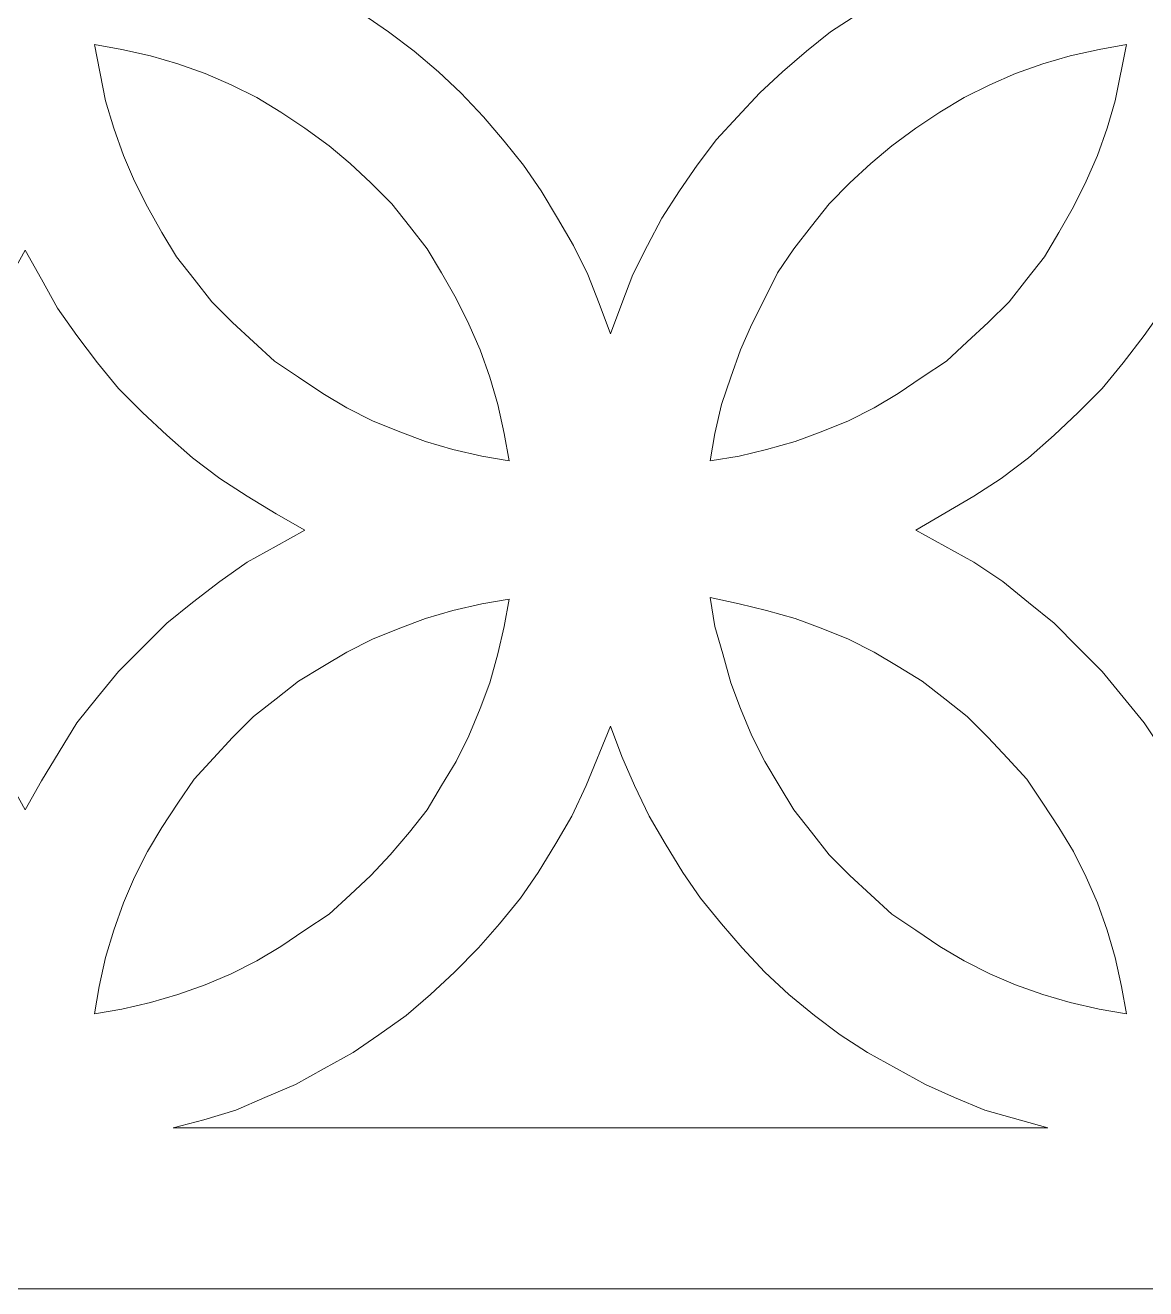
# Model space of a CAD drawing. Header units: centimetres. Extents: x -11.2 to 10.9, y -12.4 to 12.4.
# Drawn here: x 6.078 to 7.821, y 6.355 to 8.32 of the extents above; entities that cross this region are included whole.
import ezdxf

# ---------------------------------------------------------------- set-up
doc = ezdxf.new("R2010")
doc.units = ezdxf.units.CM
doc.header["$MEASUREMENT"] = 0
doc.layers.add('Camada 1', color=7, linetype='Continuous')

msp = doc.modelspace()

# ---------------------------------------------------------------- linework, layer by layer
at = {"layer": 'Camada 1', "color": 175, "lineweight": 9}
for points, knots in [([(3.07812, 12.35502), (3.07812, 12.35502), (9.07813, 12.35502), (9.07813, 12.35502), (9.07813, 12.35502), (9.07813, 12.35502), (9.07813, 6.35501), (9.07813, 6.35501), (9.07813, 6.35501), (9.07813, 6.35501), (3.07812, 6.35501), (3.07812, 6.35501), (3.07812, 6.35501), (3.07812, 6.35501), (3.07812, 12.35502), (3.07812, 12.35502)], [0, 0, 0, 0, 0.2, 0.2, 0.2, 0.2, 0.4, 0.4, 0.4, 0.4, 0.6, 0.6, 0.6, 0.6, 1, 1, 1, 1]), ([(6.98813, 9.05253), (6.98813, 9.05253), (7.00563, 9.00505), (7.00563, 9.00505), (7.00563, 9.00505), (7.00563, 9.00505), (7.02313, 8.96003), (7.02313, 8.96003), (7.02313, 8.96003), (7.02313, 8.96003), (7.04564, 8.91502), (7.04564, 8.91502), (7.04564, 8.91502), (7.04564, 8.91502), (7.06814, 8.87254), (7.06814, 8.87254), (7.06814, 8.87254), (7.06814, 8.87254), (7.09562, 8.83003), (7.09562, 8.83003), (7.09562, 8.83003), (7.09562, 8.83003), (7.12314, 8.79003), (7.12314, 8.79003), (7.12314, 8.79003), (7.12314, 8.79003), (7.15313, 8.75002), (7.15313, 8.75002), (7.15313, 8.75002), (7.15313, 8.75002), (7.18565, 8.71252), (7.18565, 8.71252), (7.18565, 8.71252), (7.18565, 8.71252), (7.22065, 8.67753), (7.22065, 8.67753), (7.22065, 8.67753), (7.22065, 8.67753), (7.25564, 8.64253), (7.25564, 8.64253), (7.25564, 8.64253), (7.25564, 8.64253), (7.29314, 8.61255), (7.29314, 8.61255), (7.29314, 8.61255), (7.29314, 8.61255), (7.33064, 8.58252), (7.33064, 8.58252), (7.33064, 8.58252), (7.33064, 8.58252), (7.37312, 8.55254), (7.37312, 8.55254), (7.37312, 8.55254), (7.37312, 8.55254), (7.41312, 8.52753), (7.41312, 8.52753), (7.41312, 8.52753), (7.41312, 8.52753), (7.45814, 8.50251), (7.45814, 8.50251), (7.45814, 8.50251), (7.45814, 8.50251), (7.50065, 8.48251), (7.50065, 8.48251), (7.50065, 8.48251), (7.50065, 8.48251), (7.59315, 8.44505), (7.59315, 8.44505), (7.59315, 8.44505), (7.59315, 8.44505), (7.54813, 8.43002), (7.54813, 8.43002), (7.54813, 8.43002), (7.54813, 8.43002), (7.50315, 8.41002), (7.50315, 8.41002), (7.50315, 8.41002), (7.50315, 8.41002), (7.45814, 8.38754), (7.45814, 8.38754), (7.45814, 8.38754), (7.45814, 8.38754), (7.41312, 8.36504), (7.41312, 8.36504), (7.41312, 8.36504), (7.41312, 8.36504), (7.37312, 8.33752), (7.37312, 8.33752), (7.37312, 8.33752), (7.37312, 8.33752), (7.33064, 8.31004), (7.33064, 8.31004), (7.33064, 8.31004), (7.33064, 8.31004), (7.29314, 8.28002), (7.29314, 8.28002), (7.29314, 8.28002), (7.29314, 8.28002), (7.25564, 8.24753), (7.25564, 8.24753), (7.25564, 8.24753), (7.25564, 8.24753), (7.22065, 8.21504), (7.22065, 8.21504), (7.22065, 8.21504), (7.22065, 8.21504), (7.18565, 8.17753), (7.18565, 8.17753), (7.18565, 8.17753), (7.18565, 8.17753), (7.15313, 8.14254), (7.15313, 8.14254), (7.15313, 8.14254), (7.15313, 8.14254), (7.12314, 8.10253), (7.12314, 8.10253), (7.12314, 8.10253), (7.12314, 8.10253), (7.09562, 8.06253), (7.09562, 8.06253), (7.09562, 8.06253), (7.09562, 8.06253), (7.06814, 8.02002), (7.06814, 8.02002), (7.06814, 8.02002), (7.06814, 8.02002), (7.04564, 7.97755), (7.04564, 7.97755), (7.04564, 7.97755), (7.04564, 7.97755), (7.02313, 7.93253), (7.02313, 7.93253), (7.02313, 7.93253), (7.02313, 7.93253), (7.00563, 7.88752), (7.00563, 7.88752), (7.00563, 7.88752), (7.00563, 7.88752), (6.98813, 7.84003), (6.98813, 7.84003), (6.98813, 7.84003), (6.98813, 7.84003), (6.97063, 7.88752), (6.97063, 7.88752), (6.97063, 7.88752), (6.97063, 7.88752), (6.95314, 7.93253), (6.95314, 7.93253), (6.95314, 7.93253), (6.95314, 7.93253), (6.93063, 7.97755), (6.93063, 7.97755), (6.93063, 7.97755), (6.93063, 7.97755), (6.90562, 8.02002), (6.90562, 8.02002), (6.90562, 8.02002), (6.90562, 8.02002), (6.88064, 8.06253), (6.88064, 8.06253), (6.88064, 8.06253), (6.88064, 8.06253), (6.85316, 8.10253), (6.85316, 8.10253), (6.85316, 8.10253), (6.85316, 8.10253), (6.82314, 8.14003), (6.82314, 8.14003), (6.82314, 8.14003), (6.82314, 8.14003), (6.79065, 8.17753), (6.79065, 8.17753), (6.79065, 8.17753), (6.79065, 8.17753), (6.75562, 8.21504), (6.75562, 8.21504), (6.75562, 8.21504), (6.75562, 8.21504), (6.72062, 8.24753), (6.72062, 8.24753), (6.72062, 8.24753), (6.72062, 8.24753), (6.68312, 8.28002), (6.68312, 8.28002), (6.68312, 8.28002), (6.68312, 8.28002), (6.64315, 8.31004), (6.64315, 8.31004), (6.64315, 8.31004), (6.64315, 8.31004), (6.60315, 8.33752), (6.60315, 8.33752), (6.60315, 8.33752), (6.60315, 8.33752), (6.56064, 8.36504), (6.56064, 8.36504), (6.56064, 8.36504), (6.56064, 8.36504), (6.51813, 8.38754), (6.51813, 8.38754), (6.51813, 8.38754), (6.51813, 8.38754), (6.47315, 8.41002), (6.47315, 8.41002), (6.47315, 8.41002), (6.47315, 8.41002), (6.42813, 8.43002), (6.42813, 8.43002), (6.42813, 8.43002), (6.42813, 8.43002), (6.38315, 8.44505), (6.38315, 8.44505), (6.38315, 8.44505), (6.38315, 8.44505), (6.42813, 8.46251), (6.42813, 8.46251), (6.42813, 8.46251), (6.42813, 8.46251), (6.47315, 8.48251), (6.47315, 8.48251), (6.47315, 8.48251), (6.47315, 8.48251), (6.51813, 8.50251), (6.51813, 8.50251), (6.51813, 8.50251), (6.51813, 8.50251), (6.56314, 8.52753), (6.56314, 8.52753), (6.56314, 8.52753), (6.56314, 8.52753), (6.60315, 8.55254), (6.60315, 8.55254), (6.60315, 8.55254), (6.60315, 8.55254), (6.64566, 8.58252), (6.64566, 8.58252), (6.64566, 8.58252), (6.64566, 8.58252), (6.68312, 8.61255), (6.68312, 8.61255), (6.68312, 8.61255), (6.68312, 8.61255), (6.72062, 8.64253), (6.72062, 8.64253), (6.72062, 8.64253), (6.72062, 8.64253), (6.75562, 8.67753), (6.75562, 8.67753), (6.75562, 8.67753), (6.75562, 8.67753), (6.79065, 8.71252), (6.79065, 8.71252), (6.79065, 8.71252), (6.79065, 8.71252), (6.82314, 8.75002), (6.82314, 8.75002), (6.82314, 8.75002), (6.82314, 8.75002), (6.85316, 8.79003), (6.85316, 8.79003), (6.85316, 8.79003), (6.85316, 8.79003), (6.88064, 8.83003), (6.88064, 8.83003), (6.88064, 8.83003), (6.88064, 8.83003), (6.90562, 8.87254), (6.90562, 8.87254), (6.90562, 8.87254), (6.90562, 8.87254), (6.93063, 8.91502), (6.93063, 8.91502), (6.93063, 8.91502), (6.93063, 8.91502), (6.95314, 8.96003), (6.95314, 8.96003), (6.95314, 8.96003), (6.95314, 8.96003), (6.98813, 9.05253), (6.98813, 9.05253)], [0, 0, 0, 0, 0.0140845, 0.0140845, 0.0140845, 0.0140845, 0.028169, 0.028169, 0.028169, 0.028169, 0.0422535, 0.0422535, 0.0422535, 0.0422535, 0.056338, 0.056338, 0.056338, 0.056338, 0.0704225, 0.0704225, 0.0704225, 0.0704225, 0.084507, 0.084507, 0.084507, 0.084507, 0.0985915, 0.0985915, 0.0985915, 0.0985915, 0.1126761, 0.1126761, 0.1126761, 0.1126761, 0.1267606, 0.1267606, 0.1267606, 0.1267606, 0.1408451, 0.1408451, 0.1408451, 0.1408451, 0.1549296, 0.1549296, 0.1549296, 0.1549296, 0.1690141, 0.1690141, 0.1690141, 0.1690141, 0.1830986, 0.1830986, 0.1830986, 0.1830986, 0.1971831, 0.1971831, 0.1971831, 0.1971831, 0.2112676, 0.2112676, 0.2112676, 0.2112676, 0.2253521, 0.2253521, 0.2253521, 0.2253521, 0.2394366, 0.2394366, 0.2394366, 0.2394366, 0.2535211, 0.2535211, 0.2535211, 0.2535211, 0.2676056, 0.2676056, 0.2676056, 0.2676056, 0.2816901, 0.2816901, 0.2816901, 0.2816901, 0.2957746, 0.2957746, 0.2957746, 0.2957746, 0.3098592, 0.3098592, 0.3098592, 0.3098592, 0.3239437, 0.3239437, 0.3239437, 0.3239437, 0.3380282, 0.3380282, 0.3380282, 0.3380282, 0.3521127, 0.3521127, 0.3521127, 0.3521127, 0.3661972, 0.3661972, 0.3661972, 0.3661972, 0.3802817, 0.3802817, 0.3802817, 0.3802817, 0.3943662, 0.3943662, 0.3943662, 0.3943662, 0.4084507, 0.4084507, 0.4084507, 0.4084507, 0.4225352, 0.4225352, 0.4225352, 0.4225352, 0.4366197, 0.4366197, 0.4366197, 0.4366197, 0.4507042, 0.4507042, 0.4507042, 0.4507042, 0.4647887, 0.4647887, 0.4647887, 0.4647887, 0.4788732, 0.4788732, 0.4788732, 0.4788732, 0.4929577, 0.4929577, 0.4929577, 0.4929577, 0.5070423, 0.5070423, 0.5070423, 0.5070423, 0.5211268, 0.5211268, 0.5211268, 0.5211268, 0.5352113, 0.5352113, 0.5352113, 0.5352113, 0.5492958, 0.5492958, 0.5492958, 0.5492958, 0.5633803, 0.5633803, 0.5633803, 0.5633803, 0.5774648, 0.5774648, 0.5774648, 0.5774648, 0.5915493, 0.5915493, 0.5915493, 0.5915493, 0.6056338, 0.6056338, 0.6056338, 0.6056338, 0.6197183, 0.6197183, 0.6197183, 0.6197183, 0.6338028, 0.6338028, 0.6338028, 0.6338028, 0.6478873, 0.6478873, 0.6478873, 0.6478873, 0.6619718, 0.6619718, 0.6619718, 0.6619718, 0.6760563, 0.6760563, 0.6760563, 0.6760563, 0.6901408, 0.6901408, 0.6901408, 0.6901408, 0.7042254, 0.7042254, 0.7042254, 0.7042254, 0.7183099, 0.7183099, 0.7183099, 0.7183099, 0.7323944, 0.7323944, 0.7323944, 0.7323944, 0.7464789, 0.7464789, 0.7464789, 0.7464789, 0.7605634, 0.7605634, 0.7605634, 0.7605634, 0.7746479, 0.7746479, 0.7746479, 0.7746479, 0.7887324, 0.7887324, 0.7887324, 0.7887324, 0.8028169, 0.8028169, 0.8028169, 0.8028169, 0.8169014, 0.8169014, 0.8169014, 0.8169014, 0.8309859, 0.8309859, 0.8309859, 0.8309859, 0.8450704, 0.8450704, 0.8450704, 0.8450704, 0.8591549, 0.8591549, 0.8591549, 0.8591549, 0.8732394, 0.8732394, 0.8732394, 0.8732394, 0.8873239, 0.8873239, 0.8873239, 0.8873239, 0.9014085, 0.9014085, 0.9014085, 0.9014085, 0.915493, 0.915493, 0.915493, 0.915493, 0.9295775, 0.9295775, 0.9295775, 0.9295775, 0.943662, 0.943662, 0.943662, 0.943662, 0.9577465, 0.9577465, 0.9577465, 0.9577465, 0.971831, 0.971831, 0.971831, 0.971831, 1, 1, 1, 1]), ([(6.83065, 7.64255), (6.83065, 7.64255), (6.78814, 7.65003), (6.78814, 7.65003), (6.78814, 7.65003), (6.78814, 7.65003), (6.74313, 7.66005), (6.74313, 7.66005), (6.74313, 7.66005), (6.74313, 7.66005), (6.70065, 7.67253), (6.70065, 7.67253), (6.70065, 7.67253), (6.70065, 7.67253), (6.66065, 7.68753), (6.66065, 7.68753), (6.66065, 7.68753), (6.66065, 7.68753), (6.61814, 7.70502), (6.61814, 7.70502), (6.61814, 7.70502), (6.61814, 7.70502), (6.57813, 7.72503), (6.57813, 7.72503), (6.57813, 7.72503), (6.57813, 7.72503), (6.54063, 7.74753), (6.54063, 7.74753), (6.54063, 7.74753), (6.54063, 7.74753), (6.50313, 7.77255), (6.50313, 7.77255), (6.50313, 7.77255), (6.50313, 7.77255), (6.46563, 7.79752), (6.46563, 7.79752), (6.46563, 7.79752), (6.46563, 7.79752), (6.43314, 7.82751), (6.43314, 7.82751), (6.43314, 7.82751), (6.43314, 7.82751), (6.40065, 7.85753), (6.40065, 7.85753), (6.40065, 7.85753), (6.40065, 7.85753), (6.36816, 7.89002), (6.36816, 7.89002), (6.36816, 7.89002), (6.36816, 7.89002), (6.34064, 7.92502), (6.34064, 7.92502), (6.34064, 7.92502), (6.34064, 7.92502), (6.31313, 7.96005), (6.31313, 7.96005), (6.31313, 7.96005), (6.31313, 7.96005), (6.29062, 7.99751), (6.29062, 7.99751), (6.29062, 7.99751), (6.29062, 7.99751), (6.26815, 8.03752), (6.26815, 8.03752), (6.26815, 8.03752), (6.26815, 8.03752), (6.24815, 8.07752), (6.24815, 8.07752), (6.24815, 8.07752), (6.24815, 8.07752), (6.23065, 8.11753), (6.23065, 8.11753), (6.23065, 8.11753), (6.23065, 8.11753), (6.21562, 8.16004), (6.21562, 8.16004), (6.21562, 8.16004), (6.21562, 8.16004), (6.20313, 8.20255), (6.20313, 8.20255), (6.20313, 8.20255), (6.20313, 8.20255), (6.18563, 8.29004), (6.18563, 8.29004), (6.18563, 8.29004), (6.18563, 8.29004), (6.22814, 8.28252), (6.22814, 8.28252), (6.22814, 8.28252), (6.22814, 8.28252), (6.27312, 8.27254), (6.27312, 8.27254), (6.27312, 8.27254), (6.27312, 8.27254), (6.31563, 8.26001), (6.31563, 8.26001), (6.31563, 8.26001), (6.31563, 8.26001), (6.35814, 8.24502), (6.35814, 8.24502), (6.35814, 8.24502), (6.35814, 8.24502), (6.39815, 8.22752), (6.39815, 8.22752), (6.39815, 8.22752), (6.39815, 8.22752), (6.43812, 8.20752), (6.43812, 8.20752), (6.43812, 8.20752), (6.43812, 8.20752), (6.47565, 8.18501), (6.47565, 8.18501), (6.47565, 8.18501), (6.47565, 8.18501), (6.51315, 8.16004), (6.51315, 8.16004), (6.51315, 8.16004), (6.51315, 8.16004), (6.55062, 8.13252), (6.55062, 8.13252), (6.55062, 8.13252), (6.55062, 8.13252), (6.58314, 8.10504), (6.58314, 8.10504), (6.58314, 8.10504), (6.58314, 8.10504), (6.61563, 8.07502), (6.61563, 8.07502), (6.61563, 8.07502), (6.61563, 8.07502), (6.64813, 8.04253), (6.64813, 8.04253), (6.64813, 8.04253), (6.64813, 8.04253), (6.67564, 8.00753), (6.67564, 8.00753), (6.67564, 8.00753), (6.67564, 8.00753), (6.70312, 7.97254), (6.70312, 7.97254), (6.70312, 7.97254), (6.70312, 7.97254), (6.72563, 7.93504), (6.72563, 7.93504), (6.72563, 7.93504), (6.72563, 7.93504), (6.74814, 7.89503), (6.74814, 7.89503), (6.74814, 7.89503), (6.74814, 7.89503), (6.76814, 7.85503), (6.76814, 7.85503), (6.76814, 7.85503), (6.76814, 7.85503), (6.78564, 7.81502), (6.78564, 7.81502), (6.78564, 7.81502), (6.78564, 7.81502), (6.80063, 7.77255), (6.80063, 7.77255), (6.80063, 7.77255), (6.80063, 7.77255), (6.81315, 7.73004), (6.81315, 7.73004), (6.81315, 7.73004), (6.81315, 7.73004), (6.82314, 7.68502), (6.82314, 7.68502), (6.82314, 7.68502), (6.82314, 7.68502), (6.83065, 7.64255), (6.83065, 7.64255)], [0, 0, 0, 0, 0.0227273, 0.0227273, 0.0227273, 0.0227273, 0.0454545, 0.0454545, 0.0454545, 0.0454545, 0.0681818, 0.0681818, 0.0681818, 0.0681818, 0.0909091, 0.0909091, 0.0909091, 0.0909091, 0.1136364, 0.1136364, 0.1136364, 0.1136364, 0.1363636, 0.1363636, 0.1363636, 0.1363636, 0.1590909, 0.1590909, 0.1590909, 0.1590909, 0.1818182, 0.1818182, 0.1818182, 0.1818182, 0.2045455, 0.2045455, 0.2045455, 0.2045455, 0.2272727, 0.2272727, 0.2272727, 0.2272727, 0.25, 0.25, 0.25, 0.25, 0.2727273, 0.2727273, 0.2727273, 0.2727273, 0.2954545, 0.2954545, 0.2954545, 0.2954545, 0.3181818, 0.3181818, 0.3181818, 0.3181818, 0.3409091, 0.3409091, 0.3409091, 0.3409091, 0.3636364, 0.3636364, 0.3636364, 0.3636364, 0.3863636, 0.3863636, 0.3863636, 0.3863636, 0.4090909, 0.4090909, 0.4090909, 0.4090909, 0.4318182, 0.4318182, 0.4318182, 0.4318182, 0.4545455, 0.4545455, 0.4545455, 0.4545455, 0.4772727, 0.4772727, 0.4772727, 0.4772727, 0.5, 0.5, 0.5, 0.5, 0.5227273, 0.5227273, 0.5227273, 0.5227273, 0.5454545, 0.5454545, 0.5454545, 0.5454545, 0.5681818, 0.5681818, 0.5681818, 0.5681818, 0.5909091, 0.5909091, 0.5909091, 0.5909091, 0.6136364, 0.6136364, 0.6136364, 0.6136364, 0.6363636, 0.6363636, 0.6363636, 0.6363636, 0.6590909, 0.6590909, 0.6590909, 0.6590909, 0.6818182, 0.6818182, 0.6818182, 0.6818182, 0.7045455, 0.7045455, 0.7045455, 0.7045455, 0.7272727, 0.7272727, 0.7272727, 0.7272727, 0.75, 0.75, 0.75, 0.75, 0.7727273, 0.7727273, 0.7727273, 0.7727273, 0.7954545, 0.7954545, 0.7954545, 0.7954545, 0.8181818, 0.8181818, 0.8181818, 0.8181818, 0.8409091, 0.8409091, 0.8409091, 0.8409091, 0.8636364, 0.8636364, 0.8636364, 0.8636364, 0.8863636, 0.8863636, 0.8863636, 0.8863636, 0.9090909, 0.9090909, 0.9090909, 0.9090909, 0.9318182, 0.9318182, 0.9318182, 0.9318182, 0.9545455, 0.9545455, 0.9545455, 0.9545455, 1, 1, 1, 1]), ([(7.79063, 8.29004), (7.79063, 8.29004), (7.74812, 8.28252), (7.74812, 8.28252), (7.74812, 8.28252), (7.74812, 8.28252), (7.70314, 8.27254), (7.70314, 8.27254), (7.70314, 8.27254), (7.70314, 8.27254), (7.66063, 8.26001), (7.66063, 8.26001), (7.66063, 8.26001), (7.66063, 8.26001), (7.61812, 8.24502), (7.61812, 8.24502), (7.61812, 8.24502), (7.61812, 8.24502), (7.57815, 8.22752), (7.57815, 8.22752), (7.57815, 8.22752), (7.57815, 8.22752), (7.53815, 8.20752), (7.53815, 8.20752), (7.53815, 8.20752), (7.53815, 8.20752), (7.50065, 8.18501), (7.50065, 8.18501), (7.50065, 8.18501), (7.50065, 8.18501), (7.46315, 8.16004), (7.46315, 8.16004), (7.46315, 8.16004), (7.46315, 8.16004), (7.42565, 8.13252), (7.42565, 8.13252), (7.42565, 8.13252), (7.42565, 8.13252), (7.39316, 8.10504), (7.39316, 8.10504), (7.39316, 8.10504), (7.39316, 8.10504), (7.36063, 8.07502), (7.36063, 8.07502), (7.36063, 8.07502), (7.36063, 8.07502), (7.32814, 8.04253), (7.32814, 8.04253), (7.32814, 8.04253), (7.32814, 8.04253), (7.30062, 8.00753), (7.30062, 8.00753), (7.30062, 8.00753), (7.30062, 8.00753), (7.27314, 7.97254), (7.27314, 7.97254), (7.27314, 7.97254), (7.27314, 7.97254), (7.24813, 7.93504), (7.24813, 7.93504), (7.24813, 7.93504), (7.24813, 7.93504), (7.22813, 7.89503), (7.22813, 7.89503), (7.22813, 7.89503), (7.22813, 7.89503), (7.20812, 7.85503), (7.20812, 7.85503), (7.20812, 7.85503), (7.20812, 7.85503), (7.19063, 7.81502), (7.19063, 7.81502), (7.19063, 7.81502), (7.19063, 7.81502), (7.17563, 7.77255), (7.17563, 7.77255), (7.17563, 7.77255), (7.17563, 7.77255), (7.16064, 7.73004), (7.16064, 7.73004), (7.16064, 7.73004), (7.16064, 7.73004), (7.15062, 7.68502), (7.15062, 7.68502), (7.15062, 7.68502), (7.15062, 7.68502), (7.14314, 7.64255), (7.14314, 7.64255), (7.14314, 7.64255), (7.14314, 7.64255), (7.18812, 7.65003), (7.18812, 7.65003), (7.18812, 7.65003), (7.18812, 7.65003), (7.23063, 7.66005), (7.23063, 7.66005), (7.23063, 7.66005), (7.23063, 7.66005), (7.27565, 7.67253), (7.27565, 7.67253), (7.27565, 7.67253), (7.27565, 7.67253), (7.31565, 7.68753), (7.31565, 7.68753), (7.31565, 7.68753), (7.31565, 7.68753), (7.35813, 7.70502), (7.35813, 7.70502), (7.35813, 7.70502), (7.35813, 7.70502), (7.39813, 7.72503), (7.39813, 7.72503), (7.39813, 7.72503), (7.39813, 7.72503), (7.43563, 7.74753), (7.43563, 7.74753), (7.43563, 7.74753), (7.43563, 7.74753), (7.47313, 7.77255), (7.47313, 7.77255), (7.47313, 7.77255), (7.47313, 7.77255), (7.51063, 7.79752), (7.51063, 7.79752), (7.51063, 7.79752), (7.51063, 7.79752), (7.54316, 7.82751), (7.54316, 7.82751), (7.54316, 7.82751), (7.54316, 7.82751), (7.57565, 7.85753), (7.57565, 7.85753), (7.57565, 7.85753), (7.57565, 7.85753), (7.60814, 7.89002), (7.60814, 7.89002), (7.60814, 7.89002), (7.60814, 7.89002), (7.63562, 7.92502), (7.63562, 7.92502), (7.63562, 7.92502), (7.63562, 7.92502), (7.66314, 7.96005), (7.66314, 7.96005), (7.66314, 7.96005), (7.66314, 7.96005), (7.68564, 7.99751), (7.68564, 7.99751), (7.68564, 7.99751), (7.68564, 7.99751), (7.70812, 8.03752), (7.70812, 8.03752), (7.70812, 8.03752), (7.70812, 8.03752), (7.72815, 8.07752), (7.72815, 8.07752), (7.72815, 8.07752), (7.72815, 8.07752), (7.74565, 8.11753), (7.74565, 8.11753), (7.74565, 8.11753), (7.74565, 8.11753), (7.76065, 8.16004), (7.76065, 8.16004), (7.76065, 8.16004), (7.76065, 8.16004), (7.77313, 8.20255), (7.77313, 8.20255), (7.77313, 8.20255), (7.77313, 8.20255), (7.79063, 8.29004), (7.79063, 8.29004)], [0, 0, 0, 0, 0.0227273, 0.0227273, 0.0227273, 0.0227273, 0.0454545, 0.0454545, 0.0454545, 0.0454545, 0.0681818, 0.0681818, 0.0681818, 0.0681818, 0.0909091, 0.0909091, 0.0909091, 0.0909091, 0.1136364, 0.1136364, 0.1136364, 0.1136364, 0.1363636, 0.1363636, 0.1363636, 0.1363636, 0.1590909, 0.1590909, 0.1590909, 0.1590909, 0.1818182, 0.1818182, 0.1818182, 0.1818182, 0.2045455, 0.2045455, 0.2045455, 0.2045455, 0.2272727, 0.2272727, 0.2272727, 0.2272727, 0.25, 0.25, 0.25, 0.25, 0.2727273, 0.2727273, 0.2727273, 0.2727273, 0.2954545, 0.2954545, 0.2954545, 0.2954545, 0.3181818, 0.3181818, 0.3181818, 0.3181818, 0.3409091, 0.3409091, 0.3409091, 0.3409091, 0.3636364, 0.3636364, 0.3636364, 0.3636364, 0.3863636, 0.3863636, 0.3863636, 0.3863636, 0.4090909, 0.4090909, 0.4090909, 0.4090909, 0.4318182, 0.4318182, 0.4318182, 0.4318182, 0.4545455, 0.4545455, 0.4545455, 0.4545455, 0.4772727, 0.4772727, 0.4772727, 0.4772727, 0.5, 0.5, 0.5, 0.5, 0.5227273, 0.5227273, 0.5227273, 0.5227273, 0.5454545, 0.5454545, 0.5454545, 0.5454545, 0.5681818, 0.5681818, 0.5681818, 0.5681818, 0.5909091, 0.5909091, 0.5909091, 0.5909091, 0.6136364, 0.6136364, 0.6136364, 0.6136364, 0.6363636, 0.6363636, 0.6363636, 0.6363636, 0.6590909, 0.6590909, 0.6590909, 0.6590909, 0.6818182, 0.6818182, 0.6818182, 0.6818182, 0.7045455, 0.7045455, 0.7045455, 0.7045455, 0.7272727, 0.7272727, 0.7272727, 0.7272727, 0.75, 0.75, 0.75, 0.75, 0.7727273, 0.7727273, 0.7727273, 0.7727273, 0.7954545, 0.7954545, 0.7954545, 0.7954545, 0.8181818, 0.8181818, 0.8181818, 0.8181818, 0.8409091, 0.8409091, 0.8409091, 0.8409091, 0.8636364, 0.8636364, 0.8636364, 0.8636364, 0.8863636, 0.8863636, 0.8863636, 0.8863636, 0.9090909, 0.9090909, 0.9090909, 0.9090909, 0.9318182, 0.9318182, 0.9318182, 0.9318182, 0.9545455, 0.9545455, 0.9545455, 0.9545455, 1, 1, 1, 1]), ([(5.64313, 7.53502), (5.64313, 7.53502), (5.68815, 7.51001), (5.68815, 7.51001), (5.68815, 7.51001), (5.68815, 7.51001), (5.73316, 7.48503), (5.73316, 7.48503), (5.73316, 7.48503), (5.73316, 7.48503), (5.77564, 7.45505), (5.77564, 7.45505), (5.77564, 7.45505), (5.77564, 7.45505), (5.81815, 7.42252), (5.81815, 7.42252), (5.81815, 7.42252), (5.81815, 7.42252), (5.85811, 7.39003), (5.85811, 7.39003), (5.85811, 7.39003), (5.85811, 7.39003), (5.89562, 7.35253), (5.89562, 7.35253), (5.89562, 7.35253), (5.89562, 7.35253), (5.93312, 7.31503), (5.93312, 7.31503), (5.93312, 7.31503), (5.93312, 7.31503), (5.96564, 7.27502), (5.96564, 7.27502), (5.96564, 7.27502), (5.96564, 7.27502), (5.99813, 7.23502), (5.99813, 7.23502), (5.99813, 7.23502), (5.99813, 7.23502), (6.02565, 7.19004), (6.02565, 7.19004), (6.02565, 7.19004), (6.02565, 7.19004), (6.05313, 7.14502), (6.05313, 7.14502), (6.05313, 7.14502), (6.05313, 7.14502), (6.07814, 7.10001), (6.07814, 7.10001), (6.07814, 7.10001), (6.07814, 7.10001), (6.10312, 7.14502), (6.10312, 7.14502), (6.10312, 7.14502), (6.10312, 7.14502), (6.13064, 7.19004), (6.13064, 7.19004), (6.13064, 7.19004), (6.13064, 7.19004), (6.15815, 7.23502), (6.15815, 7.23502), (6.15815, 7.23502), (6.15815, 7.23502), (6.19064, 7.27502), (6.19064, 7.27502), (6.19064, 7.27502), (6.19064, 7.27502), (6.22313, 7.31503), (6.22313, 7.31503), (6.22313, 7.31503), (6.22313, 7.31503), (6.26063, 7.35253), (6.26063, 7.35253), (6.26063, 7.35253), (6.26063, 7.35253), (6.29813, 7.39003), (6.29813, 7.39003), (6.29813, 7.39003), (6.29813, 7.39003), (6.33814, 7.42252), (6.33814, 7.42252), (6.33814, 7.42252), (6.33814, 7.42252), (6.38065, 7.45505), (6.38065, 7.45505), (6.38065, 7.45505), (6.38065, 7.45505), (6.42312, 7.48503), (6.42312, 7.48503), (6.42312, 7.48503), (6.42312, 7.48503), (6.46814, 7.51001), (6.46814, 7.51001), (6.46814, 7.51001), (6.46814, 7.51001), (6.51315, 7.53502), (6.51315, 7.53502), (6.51315, 7.53502), (6.51315, 7.53502), (6.46814, 7.56003), (6.46814, 7.56003), (6.46814, 7.56003), (6.46814, 7.56003), (6.42312, 7.58755), (6.42312, 7.58755), (6.42312, 7.58755), (6.42312, 7.58755), (6.38065, 7.61503), (6.38065, 7.61503), (6.38065, 7.61503), (6.38065, 7.61503), (6.33814, 7.64752), (6.33814, 7.64752), (6.33814, 7.64752), (6.33814, 7.64752), (6.29813, 7.68255), (6.29813, 7.68255), (6.29813, 7.68255), (6.29813, 7.68255), (6.26063, 7.71755), (6.26063, 7.71755), (6.26063, 7.71755), (6.26063, 7.71755), (6.22313, 7.75505), (6.22313, 7.75505), (6.22313, 7.75505), (6.22313, 7.75505), (6.19064, 7.79502), (6.19064, 7.79502), (6.19064, 7.79502), (6.19064, 7.79502), (6.15815, 7.83753), (6.15815, 7.83753), (6.15815, 7.83753), (6.15815, 7.83753), (6.12813, 7.88004), (6.12813, 7.88004), (6.12813, 7.88004), (6.12813, 7.88004), (6.10312, 7.92502), (6.10312, 7.92502), (6.10312, 7.92502), (6.10312, 7.92502), (6.07814, 7.97003), (6.07814, 7.97003), (6.07814, 7.97003), (6.07814, 7.97003), (6.05313, 7.92502), (6.05313, 7.92502), (6.05313, 7.92502), (6.05313, 7.92502), (6.02565, 7.88004), (6.02565, 7.88004), (6.02565, 7.88004), (6.02565, 7.88004), (5.99813, 7.83753), (5.99813, 7.83753), (5.99813, 7.83753), (5.99813, 7.83753), (5.96564, 7.79502), (5.96564, 7.79502), (5.96564, 7.79502), (5.96564, 7.79502), (5.93312, 7.75505), (5.93312, 7.75505), (5.93312, 7.75505), (5.93312, 7.75505), (5.89562, 7.71755), (5.89562, 7.71755), (5.89562, 7.71755), (5.89562, 7.71755), (5.85811, 7.68255), (5.85811, 7.68255), (5.85811, 7.68255), (5.85811, 7.68255), (5.81815, 7.64752), (5.81815, 7.64752), (5.81815, 7.64752), (5.81815, 7.64752), (5.77564, 7.61503), (5.77564, 7.61503), (5.77564, 7.61503), (5.77564, 7.61503), (5.73316, 7.58755), (5.73316, 7.58755), (5.73316, 7.58755), (5.73316, 7.58755), (5.64313, 7.53502), (5.64313, 7.53502)], [0, 0, 0, 0, 0.0208333, 0.0208333, 0.0208333, 0.0208333, 0.0416667, 0.0416667, 0.0416667, 0.0416667, 0.0625, 0.0625, 0.0625, 0.0625, 0.0833333, 0.0833333, 0.0833333, 0.0833333, 0.1041667, 0.1041667, 0.1041667, 0.1041667, 0.125, 0.125, 0.125, 0.125, 0.1458333, 0.1458333, 0.1458333, 0.1458333, 0.1666667, 0.1666667, 0.1666667, 0.1666667, 0.1875, 0.1875, 0.1875, 0.1875, 0.2083333, 0.2083333, 0.2083333, 0.2083333, 0.2291667, 0.2291667, 0.2291667, 0.2291667, 0.25, 0.25, 0.25, 0.25, 0.2708333, 0.2708333, 0.2708333, 0.2708333, 0.2916667, 0.2916667, 0.2916667, 0.2916667, 0.3125, 0.3125, 0.3125, 0.3125, 0.3333333, 0.3333333, 0.3333333, 0.3333333, 0.3541667, 0.3541667, 0.3541667, 0.3541667, 0.375, 0.375, 0.375, 0.375, 0.3958333, 0.3958333, 0.3958333, 0.3958333, 0.4166667, 0.4166667, 0.4166667, 0.4166667, 0.4375, 0.4375, 0.4375, 0.4375, 0.4583333, 0.4583333, 0.4583333, 0.4583333, 0.4791667, 0.4791667, 0.4791667, 0.4791667, 0.5, 0.5, 0.5, 0.5, 0.5208333, 0.5208333, 0.5208333, 0.5208333, 0.5416667, 0.5416667, 0.5416667, 0.5416667, 0.5625, 0.5625, 0.5625, 0.5625, 0.5833333, 0.5833333, 0.5833333, 0.5833333, 0.6041667, 0.6041667, 0.6041667, 0.6041667, 0.625, 0.625, 0.625, 0.625, 0.6458333, 0.6458333, 0.6458333, 0.6458333, 0.6666667, 0.6666667, 0.6666667, 0.6666667, 0.6875, 0.6875, 0.6875, 0.6875, 0.7083333, 0.7083333, 0.7083333, 0.7083333, 0.7291667, 0.7291667, 0.7291667, 0.7291667, 0.75, 0.75, 0.75, 0.75, 0.7708333, 0.7708333, 0.7708333, 0.7708333, 0.7916667, 0.7916667, 0.7916667, 0.7916667, 0.8125, 0.8125, 0.8125, 0.8125, 0.8333333, 0.8333333, 0.8333333, 0.8333333, 0.8541667, 0.8541667, 0.8541667, 0.8541667, 0.875, 0.875, 0.875, 0.875, 0.8958333, 0.8958333, 0.8958333, 0.8958333, 0.9166667, 0.9166667, 0.9166667, 0.9166667, 0.9375, 0.9375, 0.9375, 0.9375, 0.9583333, 0.9583333, 0.9583333, 0.9583333, 1, 1, 1, 1]), ([(7.46315, 7.53502), (7.46315, 7.53502), (7.50813, 7.51001), (7.50813, 7.51001), (7.50813, 7.51001), (7.50813, 7.51001), (7.55314, 7.48503), (7.55314, 7.48503), (7.55314, 7.48503), (7.55314, 7.48503), (7.59816, 7.45505), (7.59816, 7.45505), (7.59816, 7.45505), (7.59816, 7.45505), (7.63816, 7.42252), (7.63816, 7.42252), (7.63816, 7.42252), (7.63816, 7.42252), (7.67813, 7.39003), (7.67813, 7.39003), (7.67813, 7.39003), (7.67813, 7.39003), (7.71563, 7.35253), (7.71563, 7.35253), (7.71563, 7.35253), (7.71563, 7.35253), (7.75313, 7.31503), (7.75313, 7.31503), (7.75313, 7.31503), (7.75313, 7.31503), (7.78562, 7.27502), (7.78562, 7.27502), (7.78562, 7.27502), (7.78562, 7.27502), (7.81815, 7.23502), (7.81815, 7.23502), (7.81815, 7.23502), (7.81815, 7.23502), (7.84813, 7.19004), (7.84813, 7.19004), (7.84813, 7.19004), (7.84813, 7.19004), (7.87315, 7.14502), (7.87315, 7.14502), (7.87315, 7.14502), (7.87315, 7.14502), (7.89812, 7.10001), (7.89812, 7.10001), (7.89812, 7.10001), (7.89812, 7.10001), (7.92313, 7.14502), (7.92313, 7.14502), (7.92313, 7.14502), (7.92313, 7.14502), (7.95065, 7.19004), (7.95065, 7.19004), (7.95065, 7.19004), (7.95065, 7.19004), (7.97813, 7.23502), (7.97813, 7.23502), (7.97813, 7.23502), (7.97813, 7.23502), (8.01062, 7.27502), (8.01062, 7.27502), (8.01062, 7.27502), (8.01062, 7.27502), (8.04315, 7.31503), (8.04315, 7.31503), (8.04315, 7.31503), (8.04315, 7.31503), (8.08061, 7.35253), (8.08061, 7.35253), (8.08061, 7.35253), (8.08061, 7.35253), (8.11815, 7.39003), (8.11815, 7.39003), (8.11815, 7.39003), (8.11815, 7.39003), (8.15812, 7.42252), (8.15812, 7.42252), (8.15812, 7.42252), (8.15812, 7.42252), (8.20063, 7.45505), (8.20063, 7.45505), (8.20063, 7.45505), (8.20063, 7.45505), (8.24314, 7.48503), (8.24314, 7.48503), (8.24314, 7.48503), (8.24314, 7.48503), (8.28815, 7.51001), (8.28815, 7.51001), (8.28815, 7.51001), (8.28815, 7.51001), (8.33313, 7.53502), (8.33313, 7.53502), (8.33313, 7.53502), (8.33313, 7.53502), (8.28815, 7.56003), (8.28815, 7.56003), (8.28815, 7.56003), (8.28815, 7.56003), (8.24314, 7.58755), (8.24314, 7.58755), (8.24314, 7.58755), (8.24314, 7.58755), (8.20063, 7.61503), (8.20063, 7.61503), (8.20063, 7.61503), (8.20063, 7.61503), (8.15812, 7.64752), (8.15812, 7.64752), (8.15812, 7.64752), (8.15812, 7.64752), (8.11815, 7.68255), (8.11815, 7.68255), (8.11815, 7.68255), (8.11815, 7.68255), (8.08061, 7.71755), (8.08061, 7.71755), (8.08061, 7.71755), (8.08061, 7.71755), (8.04315, 7.75505), (8.04315, 7.75505), (8.04315, 7.75505), (8.04315, 7.75505), (8.01062, 7.79502), (8.01062, 7.79502), (8.01062, 7.79502), (8.01062, 7.79502), (7.97813, 7.83753), (7.97813, 7.83753), (7.97813, 7.83753), (7.97813, 7.83753), (7.95065, 7.88004), (7.95065, 7.88004), (7.95065, 7.88004), (7.95065, 7.88004), (7.92313, 7.92502), (7.92313, 7.92502), (7.92313, 7.92502), (7.92313, 7.92502), (7.89812, 7.97003), (7.89812, 7.97003), (7.89812, 7.97003), (7.89812, 7.97003), (7.87315, 7.92502), (7.87315, 7.92502), (7.87315, 7.92502), (7.87315, 7.92502), (7.84813, 7.88004), (7.84813, 7.88004), (7.84813, 7.88004), (7.84813, 7.88004), (7.81815, 7.83753), (7.81815, 7.83753), (7.81815, 7.83753), (7.81815, 7.83753), (7.78562, 7.79502), (7.78562, 7.79502), (7.78562, 7.79502), (7.78562, 7.79502), (7.75313, 7.75505), (7.75313, 7.75505), (7.75313, 7.75505), (7.75313, 7.75505), (7.71563, 7.71755), (7.71563, 7.71755), (7.71563, 7.71755), (7.71563, 7.71755), (7.67813, 7.68255), (7.67813, 7.68255), (7.67813, 7.68255), (7.67813, 7.68255), (7.63816, 7.64752), (7.63816, 7.64752), (7.63816, 7.64752), (7.63816, 7.64752), (7.59565, 7.61503), (7.59565, 7.61503), (7.59565, 7.61503), (7.59565, 7.61503), (7.55314, 7.58755), (7.55314, 7.58755), (7.55314, 7.58755), (7.55314, 7.58755), (7.46315, 7.53502), (7.46315, 7.53502)], [0, 0, 0, 0, 0.0208333, 0.0208333, 0.0208333, 0.0208333, 0.0416667, 0.0416667, 0.0416667, 0.0416667, 0.0625, 0.0625, 0.0625, 0.0625, 0.0833333, 0.0833333, 0.0833333, 0.0833333, 0.1041667, 0.1041667, 0.1041667, 0.1041667, 0.125, 0.125, 0.125, 0.125, 0.1458333, 0.1458333, 0.1458333, 0.1458333, 0.1666667, 0.1666667, 0.1666667, 0.1666667, 0.1875, 0.1875, 0.1875, 0.1875, 0.2083333, 0.2083333, 0.2083333, 0.2083333, 0.2291667, 0.2291667, 0.2291667, 0.2291667, 0.25, 0.25, 0.25, 0.25, 0.2708333, 0.2708333, 0.2708333, 0.2708333, 0.2916667, 0.2916667, 0.2916667, 0.2916667, 0.3125, 0.3125, 0.3125, 0.3125, 0.3333333, 0.3333333, 0.3333333, 0.3333333, 0.3541667, 0.3541667, 0.3541667, 0.3541667, 0.375, 0.375, 0.375, 0.375, 0.3958333, 0.3958333, 0.3958333, 0.3958333, 0.4166667, 0.4166667, 0.4166667, 0.4166667, 0.4375, 0.4375, 0.4375, 0.4375, 0.4583333, 0.4583333, 0.4583333, 0.4583333, 0.4791667, 0.4791667, 0.4791667, 0.4791667, 0.5, 0.5, 0.5, 0.5, 0.5208333, 0.5208333, 0.5208333, 0.5208333, 0.5416667, 0.5416667, 0.5416667, 0.5416667, 0.5625, 0.5625, 0.5625, 0.5625, 0.5833333, 0.5833333, 0.5833333, 0.5833333, 0.6041667, 0.6041667, 0.6041667, 0.6041667, 0.625, 0.625, 0.625, 0.625, 0.6458333, 0.6458333, 0.6458333, 0.6458333, 0.6666667, 0.6666667, 0.6666667, 0.6666667, 0.6875, 0.6875, 0.6875, 0.6875, 0.7083333, 0.7083333, 0.7083333, 0.7083333, 0.7291667, 0.7291667, 0.7291667, 0.7291667, 0.75, 0.75, 0.75, 0.75, 0.7708333, 0.7708333, 0.7708333, 0.7708333, 0.7916667, 0.7916667, 0.7916667, 0.7916667, 0.8125, 0.8125, 0.8125, 0.8125, 0.8333333, 0.8333333, 0.8333333, 0.8333333, 0.8541667, 0.8541667, 0.8541667, 0.8541667, 0.875, 0.875, 0.875, 0.875, 0.8958333, 0.8958333, 0.8958333, 0.8958333, 0.9166667, 0.9166667, 0.9166667, 0.9166667, 0.9375, 0.9375, 0.9375, 0.9375, 0.9583333, 0.9583333, 0.9583333, 0.9583333, 1, 1, 1, 1]), ([(7.14314, 7.43003), (7.14314, 7.43003), (7.18812, 7.42005), (7.18812, 7.42005), (7.18812, 7.42005), (7.18812, 7.42005), (7.23063, 7.41003), (7.23063, 7.41003), (7.23063, 7.41003), (7.23063, 7.41003), (7.27565, 7.39754), (7.27565, 7.39754), (7.27565, 7.39754), (7.27565, 7.39754), (7.31565, 7.38255), (7.31565, 7.38255), (7.31565, 7.38255), (7.31565, 7.38255), (7.35813, 7.36505), (7.35813, 7.36505), (7.35813, 7.36505), (7.35813, 7.36505), (7.39813, 7.34501), (7.39813, 7.34501), (7.39813, 7.34501), (7.39813, 7.34501), (7.43563, 7.32254), (7.43563, 7.32254), (7.43563, 7.32254), (7.43563, 7.32254), (7.47313, 7.30004), (7.47313, 7.30004), (7.47313, 7.30004), (7.47313, 7.30004), (7.50813, 7.27252), (7.50813, 7.27252), (7.50813, 7.27252), (7.50813, 7.27252), (7.54316, 7.24504), (7.54316, 7.24504), (7.54316, 7.24504), (7.54316, 7.24504), (7.57565, 7.21251), (7.57565, 7.21251), (7.57565, 7.21251), (7.57565, 7.21251), (7.60563, 7.18002), (7.60563, 7.18002), (7.60563, 7.18002), (7.60563, 7.18002), (7.63562, 7.14753), (7.63562, 7.14753), (7.63562, 7.14753), (7.63562, 7.14753), (7.66063, 7.11003), (7.66063, 7.11003), (7.66063, 7.11003), (7.66063, 7.11003), (7.68564, 7.07253), (7.68564, 7.07253), (7.68564, 7.07253), (7.68564, 7.07253), (7.70812, 7.03503), (7.70812, 7.03503), (7.70812, 7.03503), (7.70812, 7.03503), (7.72815, 6.99502), (7.72815, 6.99502), (7.72815, 6.99502), (7.72815, 6.99502), (7.74565, 6.95502), (7.74565, 6.95502), (7.74565, 6.95502), (7.74565, 6.95502), (7.76065, 6.91254), (7.76065, 6.91254), (7.76065, 6.91254), (7.76065, 6.91254), (7.77313, 6.87003), (7.77313, 6.87003), (7.77313, 6.87003), (7.77313, 6.87003), (7.78315, 6.82502), (7.78315, 6.82502), (7.78315, 6.82502), (7.78315, 6.82502), (7.79063, 6.78251), (7.79063, 6.78251), (7.79063, 6.78251), (7.79063, 6.78251), (7.74812, 6.79002), (7.74812, 6.79002), (7.74812, 6.79002), (7.74812, 6.79002), (7.70314, 6.80004), (7.70314, 6.80004), (7.70314, 6.80004), (7.70314, 6.80004), (7.66063, 6.81253), (7.66063, 6.81253), (7.66063, 6.81253), (7.66063, 6.81253), (7.61812, 6.82752), (7.61812, 6.82752), (7.61812, 6.82752), (7.61812, 6.82752), (7.57815, 6.84502), (7.57815, 6.84502), (7.57815, 6.84502), (7.57815, 6.84502), (7.53815, 6.86503), (7.53815, 6.86503), (7.53815, 6.86503), (7.53815, 6.86503), (7.50065, 6.88753), (7.50065, 6.88753), (7.50065, 6.88753), (7.50065, 6.88753), (7.46315, 6.91254), (7.46315, 6.91254), (7.46315, 6.91254), (7.46315, 6.91254), (7.42565, 6.93752), (7.42565, 6.93752), (7.42565, 6.93752), (7.42565, 6.93752), (7.39316, 6.96754), (7.39316, 6.96754), (7.39316, 6.96754), (7.39316, 6.96754), (7.36063, 6.99753), (7.36063, 6.99753), (7.36063, 6.99753), (7.36063, 6.99753), (7.32814, 7.03002), (7.32814, 7.03002), (7.32814, 7.03002), (7.32814, 7.03002), (7.30062, 7.06505), (7.30062, 7.06505), (7.30062, 7.06505), (7.30062, 7.06505), (7.27314, 7.10001), (7.27314, 7.10001), (7.27314, 7.10001), (7.27314, 7.10001), (7.25063, 7.13755), (7.25063, 7.13755), (7.25063, 7.13755), (7.25063, 7.13755), (7.22813, 7.17505), (7.22813, 7.17505), (7.22813, 7.17505), (7.22813, 7.17505), (7.20812, 7.21505), (7.20812, 7.21505), (7.20812, 7.21505), (7.20812, 7.21505), (7.19063, 7.25753), (7.19063, 7.25753), (7.19063, 7.25753), (7.19063, 7.25753), (7.17563, 7.29753), (7.17563, 7.29753), (7.17563, 7.29753), (7.17563, 7.29753), (7.16315, 7.34255), (7.16315, 7.34255), (7.16315, 7.34255), (7.16315, 7.34255), (7.15062, 7.38502), (7.15062, 7.38502), (7.15062, 7.38502), (7.15062, 7.38502), (7.14314, 7.43003), (7.14314, 7.43003)], [0, 0, 0, 0, 0.0222222, 0.0222222, 0.0222222, 0.0222222, 0.0444444, 0.0444444, 0.0444444, 0.0444444, 0.0666667, 0.0666667, 0.0666667, 0.0666667, 0.0888889, 0.0888889, 0.0888889, 0.0888889, 0.1111111, 0.1111111, 0.1111111, 0.1111111, 0.1333333, 0.1333333, 0.1333333, 0.1333333, 0.1555556, 0.1555556, 0.1555556, 0.1555556, 0.1777778, 0.1777778, 0.1777778, 0.1777778, 0.2, 0.2, 0.2, 0.2, 0.2222222, 0.2222222, 0.2222222, 0.2222222, 0.2444444, 0.2444444, 0.2444444, 0.2444444, 0.2666667, 0.2666667, 0.2666667, 0.2666667, 0.2888889, 0.2888889, 0.2888889, 0.2888889, 0.3111111, 0.3111111, 0.3111111, 0.3111111, 0.3333333, 0.3333333, 0.3333333, 0.3333333, 0.3555556, 0.3555556, 0.3555556, 0.3555556, 0.3777778, 0.3777778, 0.3777778, 0.3777778, 0.4, 0.4, 0.4, 0.4, 0.4222222, 0.4222222, 0.4222222, 0.4222222, 0.4444444, 0.4444444, 0.4444444, 0.4444444, 0.4666667, 0.4666667, 0.4666667, 0.4666667, 0.4888889, 0.4888889, 0.4888889, 0.4888889, 0.5111111, 0.5111111, 0.5111111, 0.5111111, 0.5333333, 0.5333333, 0.5333333, 0.5333333, 0.5555556, 0.5555556, 0.5555556, 0.5555556, 0.5777778, 0.5777778, 0.5777778, 0.5777778, 0.6, 0.6, 0.6, 0.6, 0.6222222, 0.6222222, 0.6222222, 0.6222222, 0.6444444, 0.6444444, 0.6444444, 0.6444444, 0.6666667, 0.6666667, 0.6666667, 0.6666667, 0.6888889, 0.6888889, 0.6888889, 0.6888889, 0.7111111, 0.7111111, 0.7111111, 0.7111111, 0.7333333, 0.7333333, 0.7333333, 0.7333333, 0.7555556, 0.7555556, 0.7555556, 0.7555556, 0.7777778, 0.7777778, 0.7777778, 0.7777778, 0.8, 0.8, 0.8, 0.8, 0.8222222, 0.8222222, 0.8222222, 0.8222222, 0.8444444, 0.8444444, 0.8444444, 0.8444444, 0.8666667, 0.8666667, 0.8666667, 0.8666667, 0.8888889, 0.8888889, 0.8888889, 0.8888889, 0.9111111, 0.9111111, 0.9111111, 0.9111111, 0.9333333, 0.9333333, 0.9333333, 0.9333333, 0.9555556, 0.9555556, 0.9555556, 0.9555556, 1, 1, 1, 1]), ([(6.18563, 6.78251), (6.18563, 6.78251), (6.22814, 6.79002), (6.22814, 6.79002), (6.22814, 6.79002), (6.22814, 6.79002), (6.27312, 6.80004), (6.27312, 6.80004), (6.27312, 6.80004), (6.27312, 6.80004), (6.31563, 6.81253), (6.31563, 6.81253), (6.31563, 6.81253), (6.31563, 6.81253), (6.35814, 6.82752), (6.35814, 6.82752), (6.35814, 6.82752), (6.35814, 6.82752), (6.39815, 6.84502), (6.39815, 6.84502), (6.39815, 6.84502), (6.39815, 6.84502), (6.43812, 6.86503), (6.43812, 6.86503), (6.43812, 6.86503), (6.43812, 6.86503), (6.47565, 6.88753), (6.47565, 6.88753), (6.47565, 6.88753), (6.47565, 6.88753), (6.51315, 6.91254), (6.51315, 6.91254), (6.51315, 6.91254), (6.51315, 6.91254), (6.55062, 6.93752), (6.55062, 6.93752), (6.55062, 6.93752), (6.55062, 6.93752), (6.58314, 6.96754), (6.58314, 6.96754), (6.58314, 6.96754), (6.58314, 6.96754), (6.61563, 6.99753), (6.61563, 6.99753), (6.61563, 6.99753), (6.61563, 6.99753), (6.64566, 7.03002), (6.64566, 7.03002), (6.64566, 7.03002), (6.64566, 7.03002), (6.67564, 7.06505), (6.67564, 7.06505), (6.67564, 7.06505), (6.67564, 7.06505), (6.70312, 7.10001), (6.70312, 7.10001), (6.70312, 7.10001), (6.70312, 7.10001), (6.72563, 7.13755), (6.72563, 7.13755), (6.72563, 7.13755), (6.72563, 7.13755), (6.74814, 7.17505), (6.74814, 7.17505), (6.74814, 7.17505), (6.74814, 7.17505), (6.76814, 7.21505), (6.76814, 7.21505), (6.76814, 7.21505), (6.76814, 7.21505), (6.78564, 7.25753), (6.78564, 7.25753), (6.78564, 7.25753), (6.78564, 7.25753), (6.80063, 7.29753), (6.80063, 7.29753), (6.80063, 7.29753), (6.80063, 7.29753), (6.81315, 7.34255), (6.81315, 7.34255), (6.81315, 7.34255), (6.81315, 7.34255), (6.82314, 7.38502), (6.82314, 7.38502), (6.82314, 7.38502), (6.82314, 7.38502), (6.83065, 7.42753), (6.83065, 7.42753), (6.83065, 7.42753), (6.83065, 7.42753), (6.78814, 7.42005), (6.78814, 7.42005), (6.78814, 7.42005), (6.78814, 7.42005), (6.74313, 7.41003), (6.74313, 7.41003), (6.74313, 7.41003), (6.74313, 7.41003), (6.70065, 7.39754), (6.70065, 7.39754), (6.70065, 7.39754), (6.70065, 7.39754), (6.66065, 7.38255), (6.66065, 7.38255), (6.66065, 7.38255), (6.66065, 7.38255), (6.61814, 7.36505), (6.61814, 7.36505), (6.61814, 7.36505), (6.61814, 7.36505), (6.57813, 7.34501), (6.57813, 7.34501), (6.57813, 7.34501), (6.57813, 7.34501), (6.54063, 7.32254), (6.54063, 7.32254), (6.54063, 7.32254), (6.54063, 7.32254), (6.50313, 7.30004), (6.50313, 7.30004), (6.50313, 7.30004), (6.50313, 7.30004), (6.46814, 7.27252), (6.46814, 7.27252), (6.46814, 7.27252), (6.46814, 7.27252), (6.43314, 7.24504), (6.43314, 7.24504), (6.43314, 7.24504), (6.43314, 7.24504), (6.40065, 7.21251), (6.40065, 7.21251), (6.40065, 7.21251), (6.40065, 7.21251), (6.37063, 7.18002), (6.37063, 7.18002), (6.37063, 7.18002), (6.37063, 7.18002), (6.34064, 7.14753), (6.34064, 7.14753), (6.34064, 7.14753), (6.34064, 7.14753), (6.31563, 7.11003), (6.31563, 7.11003), (6.31563, 7.11003), (6.31563, 7.11003), (6.29062, 7.07253), (6.29062, 7.07253), (6.29062, 7.07253), (6.29062, 7.07253), (6.26815, 7.03503), (6.26815, 7.03503), (6.26815, 7.03503), (6.26815, 7.03503), (6.24815, 6.99502), (6.24815, 6.99502), (6.24815, 6.99502), (6.24815, 6.99502), (6.23065, 6.95502), (6.23065, 6.95502), (6.23065, 6.95502), (6.23065, 6.95502), (6.21562, 6.91254), (6.21562, 6.91254), (6.21562, 6.91254), (6.21562, 6.91254), (6.20313, 6.87003), (6.20313, 6.87003), (6.20313, 6.87003), (6.20313, 6.87003), (6.19315, 6.82502), (6.19315, 6.82502), (6.19315, 6.82502), (6.19315, 6.82502), (6.18563, 6.78251), (6.18563, 6.78251)], [0, 0, 0, 0, 0.0222222, 0.0222222, 0.0222222, 0.0222222, 0.0444444, 0.0444444, 0.0444444, 0.0444444, 0.0666667, 0.0666667, 0.0666667, 0.0666667, 0.0888889, 0.0888889, 0.0888889, 0.0888889, 0.1111111, 0.1111111, 0.1111111, 0.1111111, 0.1333333, 0.1333333, 0.1333333, 0.1333333, 0.1555556, 0.1555556, 0.1555556, 0.1555556, 0.1777778, 0.1777778, 0.1777778, 0.1777778, 0.2, 0.2, 0.2, 0.2, 0.2222222, 0.2222222, 0.2222222, 0.2222222, 0.2444444, 0.2444444, 0.2444444, 0.2444444, 0.2666667, 0.2666667, 0.2666667, 0.2666667, 0.2888889, 0.2888889, 0.2888889, 0.2888889, 0.3111111, 0.3111111, 0.3111111, 0.3111111, 0.3333333, 0.3333333, 0.3333333, 0.3333333, 0.3555556, 0.3555556, 0.3555556, 0.3555556, 0.3777778, 0.3777778, 0.3777778, 0.3777778, 0.4, 0.4, 0.4, 0.4, 0.4222222, 0.4222222, 0.4222222, 0.4222222, 0.4444444, 0.4444444, 0.4444444, 0.4444444, 0.4666667, 0.4666667, 0.4666667, 0.4666667, 0.4888889, 0.4888889, 0.4888889, 0.4888889, 0.5111111, 0.5111111, 0.5111111, 0.5111111, 0.5333333, 0.5333333, 0.5333333, 0.5333333, 0.5555556, 0.5555556, 0.5555556, 0.5555556, 0.5777778, 0.5777778, 0.5777778, 0.5777778, 0.6, 0.6, 0.6, 0.6, 0.6222222, 0.6222222, 0.6222222, 0.6222222, 0.6444444, 0.6444444, 0.6444444, 0.6444444, 0.6666667, 0.6666667, 0.6666667, 0.6666667, 0.6888889, 0.6888889, 0.6888889, 0.6888889, 0.7111111, 0.7111111, 0.7111111, 0.7111111, 0.7333333, 0.7333333, 0.7333333, 0.7333333, 0.7555556, 0.7555556, 0.7555556, 0.7555556, 0.7777778, 0.7777778, 0.7777778, 0.7777778, 0.8, 0.8, 0.8, 0.8, 0.8222222, 0.8222222, 0.8222222, 0.8222222, 0.8444444, 0.8444444, 0.8444444, 0.8444444, 0.8666667, 0.8666667, 0.8666667, 0.8666667, 0.8888889, 0.8888889, 0.8888889, 0.8888889, 0.9111111, 0.9111111, 0.9111111, 0.9111111, 0.9333333, 0.9333333, 0.9333333, 0.9333333, 0.9555556, 0.9555556, 0.9555556, 0.9555556, 1, 1, 1, 1]), ([(7.66815, 6.60503), (7.66815, 6.60503), (6.30815, 6.60503), (6.30815, 6.60503), (6.30815, 6.60503), (6.30815, 6.60503), (6.35564, 6.61752), (6.35564, 6.61752), (6.35564, 6.61752), (6.35564, 6.61752), (6.40563, 6.63251), (6.40563, 6.63251), (6.40563, 6.63251), (6.40563, 6.63251), (6.45064, 6.65255), (6.45064, 6.65255), (6.45064, 6.65255), (6.45064, 6.65255), (6.49812, 6.67251), (6.49812, 6.67251), (6.49812, 6.67251), (6.49812, 6.67251), (6.54314, 6.69753), (6.54314, 6.69753), (6.54314, 6.69753), (6.54314, 6.69753), (6.58812, 6.72254), (6.58812, 6.72254), (6.58812, 6.72254), (6.58812, 6.72254), (6.62812, 6.75002), (6.62812, 6.75002), (6.62812, 6.75002), (6.62812, 6.75002), (6.67063, 6.78004), (6.67063, 6.78004), (6.67063, 6.78004), (6.67063, 6.78004), (6.70813, 6.81253), (6.70813, 6.81253), (6.70813, 6.81253), (6.70813, 6.81253), (6.74563, 6.84753), (6.74563, 6.84753), (6.74563, 6.84753), (6.74563, 6.84753), (6.78313, 6.88503), (6.78313, 6.88503), (6.78313, 6.88503), (6.78313, 6.88503), (6.81562, 6.92253), (6.81562, 6.92253), (6.81562, 6.92253), (6.81562, 6.92253), (6.84815, 6.96253), (6.84815, 6.96253), (6.84815, 6.96253), (6.84815, 6.96253), (6.87563, 7.00254), (6.87563, 7.00254), (6.87563, 7.00254), (6.87563, 7.00254), (6.90315, 7.04755), (6.90315, 7.04755), (6.90315, 7.04755), (6.90315, 7.04755), (6.92813, 7.09003), (6.92813, 7.09003), (6.92813, 7.09003), (6.92813, 7.09003), (6.95063, 7.13755), (6.95063, 7.13755), (6.95063, 7.13755), (6.95063, 7.13755), (6.98813, 7.23004), (6.98813, 7.23004), (6.98813, 7.23004), (6.98813, 7.23004), (7.00563, 7.18253), (7.00563, 7.18253), (7.00563, 7.18253), (7.00563, 7.18253), (7.02563, 7.13755), (7.02563, 7.13755), (7.02563, 7.13755), (7.02563, 7.13755), (7.04814, 7.09003), (7.04814, 7.09003), (7.04814, 7.09003), (7.04814, 7.09003), (7.07312, 7.04755), (7.07312, 7.04755), (7.07312, 7.04755), (7.07312, 7.04755), (7.10063, 7.00254), (7.10063, 7.00254), (7.10063, 7.00254), (7.10063, 7.00254), (7.12811, 6.96253), (7.12811, 6.96253), (7.12811, 6.96253), (7.12811, 6.96253), (7.16064, 6.92253), (7.16064, 6.92253), (7.16064, 6.92253), (7.16064, 6.92253), (7.19313, 6.88503), (7.19313, 6.88503), (7.19313, 6.88503), (7.19313, 6.88503), (7.22813, 6.84753), (7.22813, 6.84753), (7.22813, 6.84753), (7.22813, 6.84753), (7.26563, 6.81253), (7.26563, 6.81253), (7.26563, 6.81253), (7.26563, 6.81253), (7.30563, 6.78004), (7.30563, 6.78004), (7.30563, 6.78004), (7.30563, 6.78004), (7.34564, 6.75002), (7.34564, 6.75002), (7.34564, 6.75002), (7.34564, 6.75002), (7.38815, 6.72254), (7.38815, 6.72254), (7.38815, 6.72254), (7.38815, 6.72254), (7.43313, 6.69753), (7.43313, 6.69753), (7.43313, 6.69753), (7.43313, 6.69753), (7.47814, 6.67251), (7.47814, 6.67251), (7.47814, 6.67251), (7.47814, 6.67251), (7.52312, 6.65255), (7.52312, 6.65255), (7.52312, 6.65255), (7.52312, 6.65255), (7.57064, 6.63251), (7.57064, 6.63251), (7.57064, 6.63251), (7.57064, 6.63251), (7.66815, 6.60503), (7.66815, 6.60503)], [0, 0, 0, 0, 0.0263158, 0.0263158, 0.0263158, 0.0263158, 0.0526316, 0.0526316, 0.0526316, 0.0526316, 0.0789474, 0.0789474, 0.0789474, 0.0789474, 0.1052632, 0.1052632, 0.1052632, 0.1052632, 0.1315789, 0.1315789, 0.1315789, 0.1315789, 0.1578947, 0.1578947, 0.1578947, 0.1578947, 0.1842105, 0.1842105, 0.1842105, 0.1842105, 0.2105263, 0.2105263, 0.2105263, 0.2105263, 0.2368421, 0.2368421, 0.2368421, 0.2368421, 0.2631579, 0.2631579, 0.2631579, 0.2631579, 0.2894737, 0.2894737, 0.2894737, 0.2894737, 0.3157895, 0.3157895, 0.3157895, 0.3157895, 0.3421053, 0.3421053, 0.3421053, 0.3421053, 0.3684211, 0.3684211, 0.3684211, 0.3684211, 0.3947368, 0.3947368, 0.3947368, 0.3947368, 0.4210526, 0.4210526, 0.4210526, 0.4210526, 0.4473684, 0.4473684, 0.4473684, 0.4473684, 0.4736842, 0.4736842, 0.4736842, 0.4736842, 0.5, 0.5, 0.5, 0.5, 0.5263158, 0.5263158, 0.5263158, 0.5263158, 0.5526316, 0.5526316, 0.5526316, 0.5526316, 0.5789474, 0.5789474, 0.5789474, 0.5789474, 0.6052632, 0.6052632, 0.6052632, 0.6052632, 0.6315789, 0.6315789, 0.6315789, 0.6315789, 0.6578947, 0.6578947, 0.6578947, 0.6578947, 0.6842105, 0.6842105, 0.6842105, 0.6842105, 0.7105263, 0.7105263, 0.7105263, 0.7105263, 0.7368421, 0.7368421, 0.7368421, 0.7368421, 0.7631579, 0.7631579, 0.7631579, 0.7631579, 0.7894737, 0.7894737, 0.7894737, 0.7894737, 0.8157895, 0.8157895, 0.8157895, 0.8157895, 0.8421053, 0.8421053, 0.8421053, 0.8421053, 0.8684211, 0.8684211, 0.8684211, 0.8684211, 0.8947368, 0.8947368, 0.8947368, 0.8947368, 0.9210526, 0.9210526, 0.9210526, 0.9210526, 0.9473684, 0.9473684, 0.9473684, 0.9473684, 1, 1, 1, 1])]:
    msp.add_open_spline(points, degree=3, knots=knots, dxfattribs=at)

doc.saveas('drawing.dxf')
